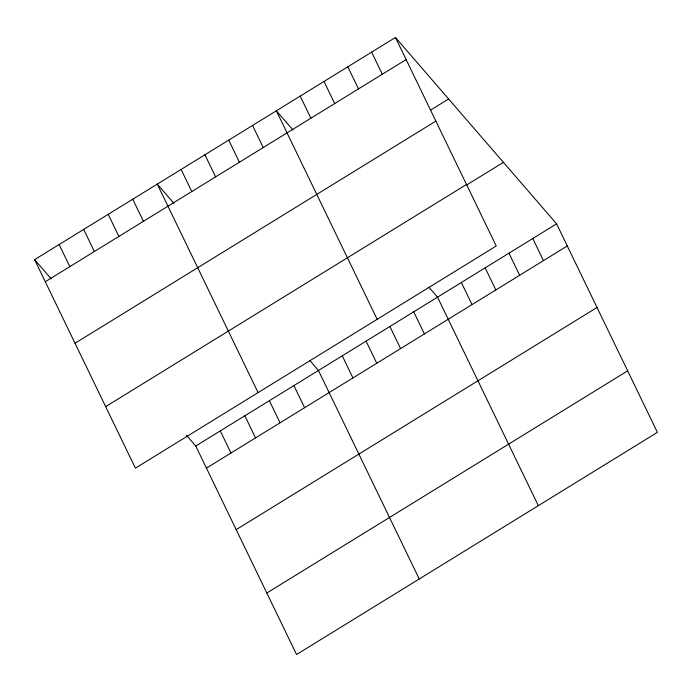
<?xml version="1.0" encoding="UTF-8"?>
<svg xmlns="http://www.w3.org/2000/svg" width="692" height="692" viewBox="0 0 692 692"><rect width="100%" height="100%" fill="white"/><g stroke="black" fill="none" stroke-linecap="round" stroke-linejoin="round"><path stroke-width="1.04" d="M395.443 37.48L496.242 245.989L135.398 468.147L34.6 259.638L395.443 37.48L556.602 223.853L657.4 432.362L296.557 654.52L195.758 446.011L186.451 435.251M45.283 281.739L406.126 59.581M430.303 110.262L448.624 98.982M75.021 343.258L435.865 121.091M105.66 406.637L466.503 184.47M466.78 184.902L503.421 162.352M195.758 446.011L556.602 223.853M206.45 468.121L567.284 245.954M236.188 529.631L597.023 307.473M266.827 593.009L627.661 370.851M292.984 130.01L276.359 110.789L377.157 319.297M428.884 287.171L437.526 297.162L538.324 505.679M173.908 203.327L157.283 184.107L258.081 392.615M309.808 360.48L318.45 370.48L419.248 578.988M34.6 259.638L51.217 278.859M532.788 238.515L543.471 260.616M508.975 253.177L519.657 275.278M485.153 267.839L495.844 289.939M371.621 52.142L382.313 74.243M461.339 282.5L472.022 304.61M347.808 66.804L358.491 88.905M323.994 81.466L334.677 103.566M413.712 311.824L424.395 333.933M300.181 96.127L310.864 118.228M389.89 326.494L400.582 348.595M366.077 341.156L376.768 363.257M252.545 125.451L263.237 147.56M342.263 355.818L352.946 377.918M228.732 140.113L239.415 162.222M204.918 154.774L215.601 176.884M293.91 385.582L304.592 407.692M181.105 169.445L191.788 191.546M269.37 400.694L280.061 422.795M244.838 415.797L255.521 437.906M132.752 199.21L143.434 221.31M220.298 430.908L230.981 453.009M108.212 214.321L118.894 236.422M83.671 229.424L94.363 251.525M59.14 244.527L69.823 266.636"/></g></svg>
